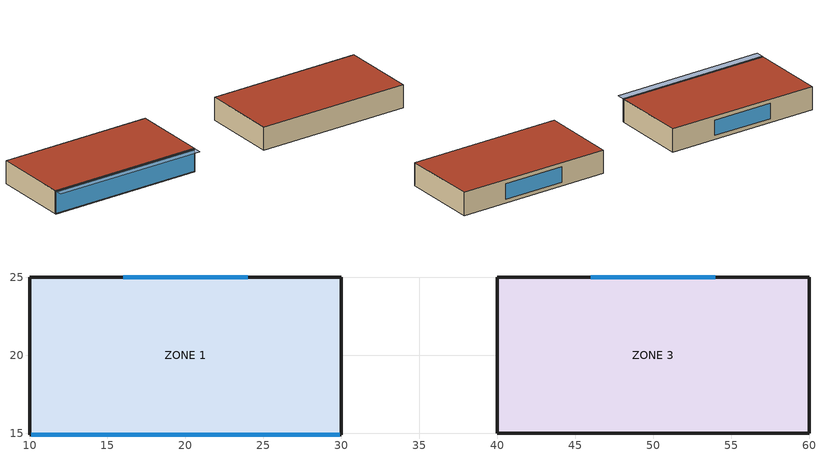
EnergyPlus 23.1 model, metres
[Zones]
ZONE 1
 floor adiabatic (SLAB FLOOR): 30,15 10,15 10,25 30,25 z0
 wall outside (EXTERIOR): 30,15 30,25 10,25 10,15 z0:3
 wall to ZONE 2 (TROMBE WALL IN): 10,15 30,15 z0:3
 window (DOUBLE PANE WINDOW): 24,25 16,25 z0.5:2.5
 roof outside (ROOF31): 10,25 10,15 30,15 30,25 z3
ZONE 2
 floor adiabatic (SLAB FLOOR): 30,14.9 10,14.9 10,15 30,15 z0
 wall outside (EXTERIOR): 10,15 10,14.9 30,14.9 30,15 z0:3
 window (SGL CLR LOW IRON 3 MM): 10.1,14.9 29.9,14.9 z0.1:2.9
 roof outside (ROOF31): 10,15 10,14.9 30,14.9 30,15 z3
ZONE 3
 floor adiabatic (SLAB FLOOR): 60,15 40,15 40,25 60,25 z0
 wall outside (EXTERIOR): 40,15 60,15 60,25 40,25 40,15 z0:3
 window (DOUBLE PANE WINDOW): 54,25 46,25 z0.5:2.5
 roof outside (ROOF31): 40,25 40,15 60,15 60,25 z3
shading: 10,13.9 10,14.9 30,14.9 30,13.9 z3
[Building]
BUILDING #1: North Axis {deg}=0; Terrain=Suburbs; Loads Convergence Tolerance Value {W}=0.04; Temperature Convergence Tolerance Value {deltaC}=0.25; Solar Distribution=FullInteriorAndExterior; Maximum Number of Warmup Days=25; Minimum Number of Warmup Days=6
[Site:Location]
CEDAR_CITY_UT_USA_WMO_724755: Latitude {deg}=37.7; Longitude {deg}=-113.08; Time Zone {hr}=-7; Elevation {m}=1712
[SizingPeriod:DesignDay] Day of Month=21; Humidity Condition Type=Wetbulb; Barometric Pressure {Pa}=82379; Rain Indicator=No; Snow Indicator=No; Daylight Saving Time Indicator=No; Solar Model Indicator=ASHRAEClearSky
Name | Month | Day Type | Maximum Dry-Bulb Temperature {C} | Daily Dry-Bulb Temperature Range {deltaC} | Wetbulb or DewPoint at Maximum Dry-Bulb {C} | Wind Speed {m/s} | Wind Direction {deg} | Sky Clearness
CEDAR_CITY Ann Htg 99% Condns DB | 1 | WinterDesignDay | -12.8 | 0 | -12.8 | 1.2 | 130 | 0
CEDAR_CITY Ann Clg 1% Condns DB=>MWB | 7 | SummerDesignDay | 32.9 | 16.3 | 14.8 | 5.3 | 200 | 1
[Site:GroundTemperature:BuildingSurface]
19.77, 19.81, 19.91, 19.89, 19.85, 19.6, 19.38, 19.56, 19.66, 19.74, 19.82, 19.76
[Material]
Name | Roughness | Thickness {m} | Conductivity {W/m-K} | Density {kg/m3} | Specific Heat {J/kg-K} | Thermal Absorptance | Solar Absorptance | Visible Absorptance
A1 - 1 IN STUCCO | Smooth | 0.0253898 | 0.691831 | 1858.142 | 836.8 | 0.9 | 0.92 | 0.92
B12 - 3 IN DENSE INSULATION | VeryRough | 0.0762 | 0.0432394 | 91.30524 | 836.8 | 0.9 | 0.5 | 0.5
C7 - 8 IN LW CONCRETE BLOCK | Rough | 0.203302 | 0.570761 | 608.7016 | 836.8 | 0.9 | 0.65 | 0.65
E8 - 5 / 8 IN PLASTER OR GYP BOARD | Smooth | 0.0158801 | 0.160159 | 784.9047 | 836.8 | 0.9 | 0.92 | 0.92
B3 - 2 IN INSULATION | VeryRough | 0.0509016 | 0.0432394 | 32.03693 | 836.8 | 0.9 | 0.5 | 0.5
TABOR SOLAR ABSORBER | MediumRough | 0.0016 | 392.61 | 8906.26 | 370 | 0.05 | 0.85 | 0.85
CONCRETE - SAND AND GRAVEL 4 IN | MediumRough | 0.101498 | 1.729577 | 2242.585 | 836.8 | 0.9 | 0.6 | 0.6
C10 - 8 IN HW CONCRETE | MediumRough | 0.203302 | 1.729577 | 2242.585 | 836.8 | 0.9 | 0.65 | 0.65
ROOFING - WOOD SHINGLES | VeryRough | 0.01905 | 0.114152 | 720.8308 | 1255.2 | 0.9 | 0.78 | 0.78
BLBD - SHEATHING NAIL BASE 1 / 2 IN | MediumRough | 0.0127102 | 0.0634755 | 400.4616 | 1297.04 | 0.9 | 0.7 | 0.7
E6 - 1 / 2 IN GYP SHEATHING BOARD | Smooth | 0.0127102 | 0.160159 | 784.9047 | 836.8 | 0.9 | 0.92 | 0.92
[WindowMaterial:Glazing] Optical Data Type=SpectralAverage; Thickness {m}=0.003; Infrared Transmittance at Normal Incidence=0; Front Side Infrared Hemispherical Emissivity=0.84; Back Side Infrared Hemispherical Emissivity=0.84; Conductivity {W/m-K}=0.9
Name | Solar Transmittance at Normal Incidence | Front Side Solar Reflectance at Normal Incidence | Back Side Solar Reflectance at Normal Incidence | Visible Transmittance at Normal Incidence | Front Side Visible Reflectance at Normal Incidence | Back Side Visible Reflectance at Normal Incidence
GLASS - CLEAR SHEET 1 / 8 IN | 0.837 | 0.075 | 0.075 | 0.898 | 0.081 | 0.081
GLASS - LOW IRON 3 MM | 0.899 | 0.079 | 0.079 | 0.913 | 0.082 | 0.082
[WindowMaterial:Gas]
WinAirB1 - AIRSPACE RESISTANCE: Gas Type=AIR; Thickness {m}=0.013
[Construction]
EXTERIOR: A1 - 1 IN STUCCO, B12 - 3 IN DENSE INSULATION, B12 - 3 IN DENSE INSULATION, C7 - 8 IN LW CONCRETE BLOCK, E8 - 5 / 8 IN PLASTER OR GYP BOARD
DOUBLE PANE WINDOW: GLASS - CLEAR SHEET 1 / 8 IN, WinAirB1 - AIRSPACE RESISTANCE, GLASS - CLEAR SHEET 1 / 8 IN
TROMBE WALL IN: TABOR SOLAR ABSORBER, C10 - 8 IN HW CONCRETE, C10 - 8 IN HW CONCRETE
SLAB FLOOR: CONCRETE - SAND AND GRAVEL 4 IN
ROOF31: ROOFING - WOOD SHINGLES, BLBD - SHEATHING NAIL BASE 1 / 2 IN, B12 - 3 IN DENSE INSULATION, B12 - 3 IN DENSE INSULATION, B3 - 2 IN INSULATION, B3 - 2 IN INSULATION, E6 - 1 / 2 IN GYP SHEATHING BOARD
SGL CLR LOW IRON 3 MM: GLASS - LOW IRON 3 MM
[Zone] Type=1; Multiplier=1; Ceiling Height {m}=autocalculate; Volume {m3}=autocalculate
Name | Floor Area {m2} | Zone Inside Convection Algorithm
ZONE 1; ZONE 3
ZONE 2 | autocalculate | TrombeWall
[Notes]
PassiveTrombeWall.idf
Basic file description: Example of how to simulate a passive Trombe wall using
existing EnergyPlus objects.  A Trombe wall is a passive solar wall designed for
thermal storage and delivery.  It consists of a thick wall (8" to 16") faced with a
selective-surface solar absorber, air gap, and high transmissivity glass pane.
Trombe walls are usually South facing (in the Northern Hemisphere) for maximum sun
exposure.  An overhang above the wall is used to decrease exposure in the summer when
the sun is high in the sky and heating is not required, yet still allows for full
exposure in the winter when the sun is low in the sky and heating is desireable.
Run:      2 design days.
Building: Two separated fictional buildings are simulated.  The buildings are
identical in size and construction except that one has a Trombe wall and
the other does not.  The Trombe wall is modeled using an additional zone
on the southern face coupled to the main zone with an interzone partition.
All floors use interzone partitions to disconnect them from the ground.
Internal: None.
System:   None/Uncontrolled.
Plant:    None.
CEDAR_CITY_UT_USA Annual Heating 99%, MaxDB=-12.8°C
CEDAR_CITY_UT_USA Annual Cooling (DB=>MWB) 1%, MaxDB=32.9°C MWB=14.8°C
